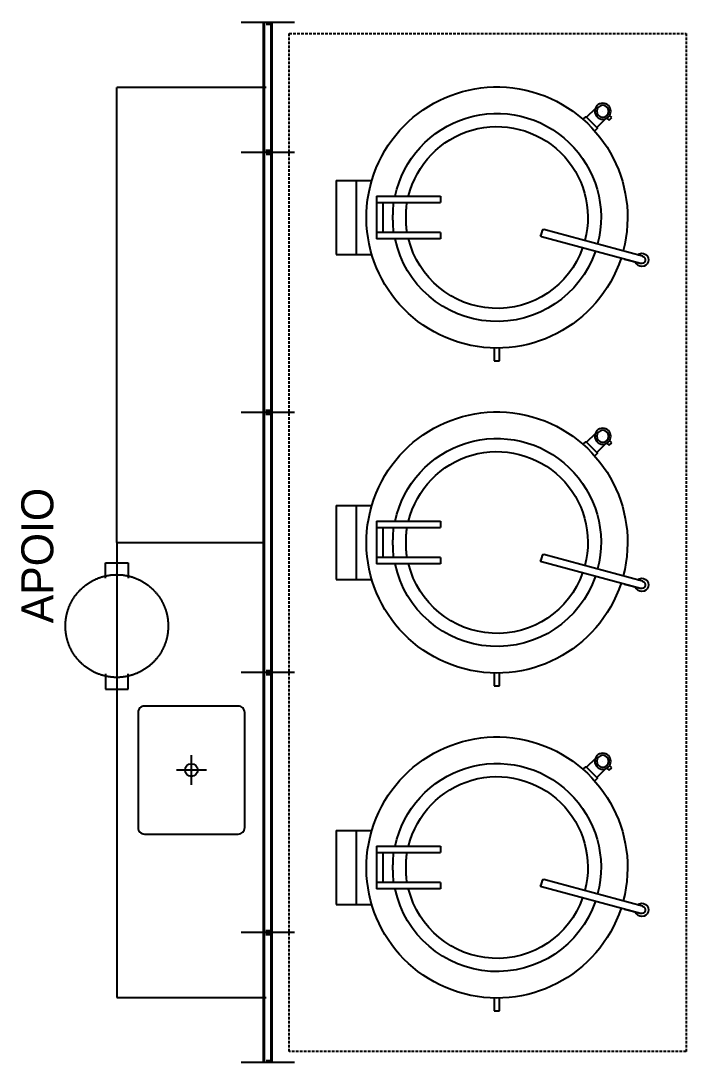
# Model space of a CAD drawing. Header units: millimetres. Extents: x -18806 to 201070, y -25046 to 92854.
# Drawn here: x 162276 to 165397, y 73476 to 78370 of the extents above; entities that cross this region are included whole.
import ezdxf
from ezdxf.enums import TextEntityAlignment as Align

# ---------------------------------------------------------------- set-up
doc = ezdxf.new("R2010")
doc.units = ezdxf.units.MM
doc.header["$LTSCALE"] = 50
doc.linetypes.add('HIDDEN', pattern=[0.375, 0.25, -0.125])
doc.linetypes.add('HIDDEN2', pattern=[0.1875, 0.125, -0.0625])
for name, color, linetype in [('LAYA', 8, 'Continuous'), ('LAYC', 4, 'Continuous'), ('SOB', 8, 'HIDDEN2')]:
    doc.layers.add(name, color=color, linetype=linetype)
doc.styles.add('2', font='stylu.ttf', dxfattribs={"height": 0.35})
doc.styles.add('L1', font='txt', dxfattribs={"height": 0.18})

# ---------------------------------------------------------------- blocks, each defined once
blk = doc.blocks.new('CAGLS300')
at = {"layer": 'LAYA'}
for p, q in [((-0.1008, 0.5658), (0.1008, 0.5658)), ((-0.1008, 0.5658), (-0.1008, 0.2654)), ((-0.0705, 0.5658), (-0.0705, 0.2654)), ((0.0705, 0.2654), (0.0705, 0.5658)), ((0.1008, 0.2654), (0.1008, 0.5658)), ((-0.0705, 0.5347), (0.0705, 0.5347)), ((-0.1008, 0.2654), (-0.0705, 0.2654)), ((0.0705, 0.2654), (0.1008, 0.2654)), ((0.6122, 0.0124), (0.673, 0.0124)), ((0.673, 0.0124), (0.673, -0.0124)), ((0.673, -0.0124), (0.6122, -0.0124)), ((0.1807, -0.6832), (0.0563, -0.2192)), ((0.0606, -0.2116), (0.0833, -0.205)), ((0.2155, -0.6738), (0.091, -0.2094)), ((-0.5104, -0.4608), (-0.47, -0.4202)), ((-0.4727, -0.4176), (-0.4313, -0.4589)), ((-0.4723, -0.4155), (-0.4611, -0.4029)), ((-0.4722, -0.418), (-0.4226, -0.4677)), ((-0.47, -0.4202), (-0.47, -0.4202)), ((-0.4633, -0.5084), (-0.4226, -0.4677)), ((-0.4313, -0.4589), (-0.427, -0.4633)), ((-0.4226, -0.4677), (-0.4202, -0.47)), ((-0.4176, -0.47), (-0.406, -0.4584)), ((-0.4057, -0.4563), (-0.4057, -0.4563)), ((-0.4985, -0.4962), (-0.4985, -0.4962)), ((-0.4786, -0.5277), (-0.4779, -0.5283)), ((-0.4683, -0.538), (-0.4779, -0.5283)), ((-0.456, -0.5257), (-0.4683, -0.538)), ((-0.4665, -0.5151), (-0.4648, -0.5169)), ((-0.4604, -0.5213), (-0.4656, -0.516)), ((-0.4656, -0.516), (-0.456, -0.5257)), ((0.1948, -0.5974), (0.2145, -0.6702))]:
    blk.add_line(p, q, dxfattribs=at)
for radius in [0.0373, 0.028]:
    blk.add_circle((-0.4985, -0.4962), radius, dxfattribs=at)
for centre, radius, start, end in [((0, 0), 0.488, 101.9253, 284.7297), ((0, -0.1128), 0.6008, 89.9993, 96.7414), ((0, -0.1128), 0.6008, 83.2586, 90.0007), ((0, 0), 0.488, 288.9662, 78.0747), ((0, 0), 0.4264, 103.6775, 284.6907), ((0, -0.0984), 0.5249, 89.999, 97.722), ((0, -0.0984), 0.5249, 82.278, 90.001), ((0, 0), 0.4264, 289.5397, 76.3225), ((0.0623, -0.2175), 0.00622, 106.1233, 195), ((0.085, -0.211), 0.00622, 15, 106.1233), ((-0.4709, -0.4167), 0.00186, 138.3665, 225), ((-0.4189, -0.4687), 0.00186, 225, 315), ((0.199, -0.6795), 0.0311, 141.8699, 70.9442), ((0.1979, -0.6779), 0.018, 196.9749, 16.9749)]:
    blk.add_arc(centre, radius, start, end, dxfattribs=at)
at = {"layer": 'LAYC'}
for p, q in [((-0.1741, 0.7542), (0.1741, 0.7542)), ((-0.1741, 0.7542), (-0.1741, 0.5871)), ((0.1741, 0.7542), (0.1741, 0.5851)), ((-0.1741, 0.661), (0.1741, 0.661))]:
    blk.add_line(p, q, dxfattribs=at)
blk.add_arc((0, 0), 0.6123, 288.1599, 284.7846, dxfattribs=at)
blk = doc.blocks.new('if11')
at = {"color": 24}
for p, q in [((0, -0.125), (0, 0.125)), ((1.22, -0.125), (1.22, 0.125))]:
    blk.add_line(p, q, dxfattribs=at)
at = {"color": 3, "const_width": 0.014}
blk.add_lwpolyline([(1.22, 0.018), (0, 0.018)], dxfattribs=at)
at = {"color": 24, "const_width": 0.014}
blk.add_lwpolyline([(0.007, 0.0083), (0.007, -0.018), (1.213, -0.018), (1.213, 0.0108)], dxfattribs=at)
at = {"style": 'L1', "flags": 3}
blk.add_attdef('BLOCO', (0, 0.305), '', height=0.18, dxfattribs=at)
blk = doc.blocks.new('60')
at = {"layer": 'LAYA'}
for p, q in [((0, -0.42), (0, -0.28)), ((-0.07, -0.35), (0.07, -0.35))]:
    blk.add_line(p, q, dxfattribs=at)
blk.add_circle((0, -0.35), 0.03, dxfattribs=at)
at = {"layer": 'LAYC'}
blk.add_lwpolyline([(-0.27, -0.6), (0.27, -0.6, 0.414214), (0.3, -0.57), (0.3, -0.13, 0.414214), (0.27, -0.1), (-0.27, -0.1, 0.414214), (-0.3, -0.13), (-0.3, -0.57, 0.414214)], format="xyb", close=True, dxfattribs=at)
blk = doc.blocks.new('Car80li')
at = {"layer": 'SOB'}
for points in [[(-0.2248, 0.053), (-0.296, 0.053), (-0.296, -0.053), (-0.2248, -0.053)], [(0.2248, 0.053), (0.296, 0.053), (0.296, -0.053), (0.2248, -0.053)]]:
    blk.add_lwpolyline(points, dxfattribs=at)
blk.add_circle((0, 0), 0.241, dxfattribs=at)

msp = doc.modelspace()

# ---------------------------------------------------------------- linework, layer by layer
at = {"color": 24}
for p, q in [((163559.694, 78362.825), (163309.694, 78362.825)), ((163559.694, 77752.825), (163309.694, 77752.825)), ((163559.694, 74092.825), (163309.694, 74092.825)), ((163559.694, 73482.825), (163309.694, 73482.825))]:
    msp.add_line(p, q, dxfattribs=at)
at = {"color": 3, "const_width": 14}
for points in [[(163416.694, 77752.825), (163416.694, 78362.825)], [(163416.694, 74092.825), (163416.694, 73482.825)]]:
    msp.add_lwpolyline(points, dxfattribs=at)
at = {"color": 24, "const_width": 14}
for points in [[(163426.35, 78355.825), (163452.694, 78355.825), (163452.694, 77759.825), (163423.938, 77759.825)], [(163426.35, 73489.825), (163452.694, 73489.825), (163452.694, 74085.825), (163423.938, 74085.825)]]:
    msp.add_lwpolyline(points, dxfattribs=at)
at = {"layer": 'LAYC'}
for p, q in [((163426.35, 78057.825), (162726.35, 78057.825)), ((162726.35, 75922.825), (162726.35, 78057.825)), ((162726.35, 75922.825), (162726.35, 73787.825)), ((162726.35, 75922.825), (163416.694, 75922.825)), ((162726.35, 73787.825), (163426.35, 73787.825))]:
    msp.add_line(p, q, dxfattribs=at)
at = {"layer": 'LAYC', "linetype": 'HIDDEN'}
msp.add_lwpolyline([(163534.694, 78309.78), (165397.012, 78309.78), (165397.012, 73535.87), (163534.694, 73535.87)], close=True, dxfattribs=at)

# ---------------------------------------------------------------- block references
at = {"color": 7, "yscale": 1000, "zscale": 1000, "rotation": 90}
for p, xscale in [((163434.694, 77752.825), -1000), ((163434.694, 75312.825), 1000), ((163434.694, 75312.825), -1000)]:
    msp.add_blockref('if11', p, dxfattribs=dict(at, xscale=xscale))
at = {"layer": 'LAYC', "extrusion": (0, 0, -1), "xscale": 1000, "yscale": 1000, "zscale": -1000, "rotation": 270}
for p in [(-164509.694, 77447.462), (-164509.694, 75922.825), (-164509.694, 74398.188)]:
    msp.add_blockref('CAGLS300', p, dxfattribs=at)
at = {"layer": 'LAYC', "xscale": 1000, "yscale": 1000, "zscale": 1000, "rotation": 90}
for name, p in [('Car80li', (162726.35, 75530.965)), ('60', (162726.35, 74855.325))]:
    msp.add_blockref(name, p, dxfattribs=at)

# ---------------------------------------------------------------- texts
at = {"color": 7, "style": '2'}
msp.add_text('APOIO', height=150, rotation=90, dxfattribs=at).set_placement((162428.542, 75861.447), align=Align.CENTER)

doc.saveas('drawing.dxf')
